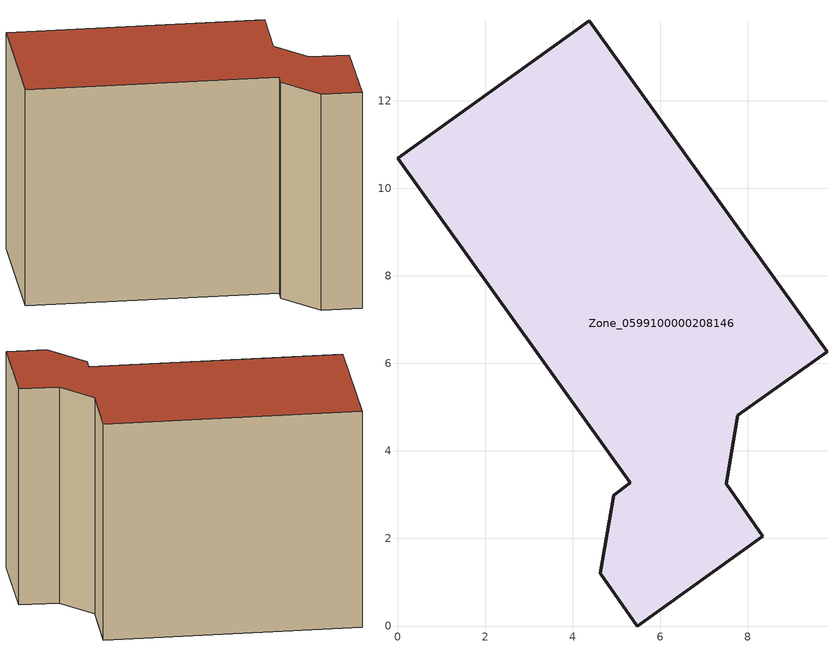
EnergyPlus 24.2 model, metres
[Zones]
Zone_0599100000208146
 floor ground (C_G): 7.77,4.82 7.51,3.25 8.34,2.05 5.48,0 4.63,1.2 4.94,2.99 5.32,3.27 0,10.69 4.38,13.82 9.81,6.27 z0
 wall outside (C_F): 7.51,3.25 7.77,4.82 9.81,6.27 4.38,13.82 0,10.69 5.32,3.27 4.94,2.99 4.63,1.2 5.48,0 8.34,2.05 7.51,3.25 z0:8.32
 roof outside (C_R): 7.77,4.82 9.81,6.27 4.38,13.82 0,10.69 5.32,3.27 4.94,2.99 4.63,1.2 5.48,0 8.34,2.05 7.51,3.25 z8.32
[BUILDING]
Pand.0599100000208146: North Axis=0; Terrain=City; Loads Convergence Tolerance Value=0.04; Temperature Convergence Tolerance Value=0.4; Solar Distribution=FullExterior; Maximum Number of Warmup Days=25; Minimum Number of Warmup Days=1
[Site:Location]
Rotterdam.The.Hague.AP_ZH_NLD Design_Conditions: Latitude=51.96; Longitude=4.45; Time Zone=1; Elevation=-4.5
[SITE:GROUNDTEMPERATURE:BUILDINGSURFACE]
18, 18, 18, 18, 18, 18, 18, 18, 18, 18, 18, 18
[MATERIAL] Thermal Absorptance=0.9; Solar Absorptance=0.7; Visible Absorptance=0.7
Name | Roughness | Thickness | Conductivity | Density | Specific Heat
G.TI.1975-1991 | MediumSmooth | 0.15 | 0.288461 | 540 | 1210
F.TI.1975-1991 | Rough | 0.3 | 0.230769 | 1920 | 840
R.TI.1975-1991 | MediumRough | 0.2 | 0.153846 | 1500 | 1000
[CONSTRUCTION]
C_G: G.TI.1975-1991
C_F: F.TI.1975-1991
C_R: R.TI.1975-1991
[ZONE]
Zone_0599100000208146: Type=1; Multiplier=1; Ceiling Height=Autocalculate; Volume=Autocalculate; Floor Area=autocalculate; Part of Total Floor Area=Yes
[ZONEINFILTRATION:DESIGNFLOWRATE]
Infil_Zone_0599100000208146: Zone or ZoneList or Space or SpaceList=Zone_0599100000208146; Schedule=AlwaysOn; Design Flow Rate Calculation Method=Flow/Area; Flow Rate per Floor Area=0.003; Constant Term Coefficient=1; Temperature Term Coefficient=0; Velocity Term Coefficient=0; Velocity Squared Term Coefficient=0
[HVACTEMPLATE:ZONE:IDEALLOADSAIRSYSTEM]
Zone_0599100000208146: Maximum Heating Supply Air Temperature=50; Minimum Cooling Supply Air Temperature=13; Maximum Heating Supply Air Humidity Ratio=0.0156; Minimum Cooling Supply Air Humidity Ratio=0.0077; Heating Limit=NoLimit; Cooling Limit=NoLimit; Dehumidification Control Type=ConstantSensibleHeatRatio; Cooling Sensible Heat Ratio=0.7; Dehumidification Setpoint=60; Humidification Control Type=None; Humidification Setpoint=30; Outdoor Air Method=None; Outdoor Air Flow Rate per Person=0.00944; Outdoor Air Flow Rate per Zone Floor Area=0; Outdoor Air Flow Rate per Zone=0; Demand Controlled Ventilation Type=None; Outdoor Air Economizer Type=NoEconomizer; Heat Recovery Type=None; Sensible Heat Recovery Effectiveness=0.7; Latent Heat Recovery Effectiveness=0.65
[ZONECONTROL:THERMOSTAT]
ThermostatControl_Zone_0599100000208146: Zone or ZoneList=Zone_0599100000208146; Control Type Schedule=DualSetpointControlType; Control 1=Thermostat_Zone_0599100000208146; Temperature Difference Between Cutout And Setpoint=0
[THERMOSTATSETPOINT:DUALSETPOINT]
Thermostat_Zone_0599100000208146: Heating Setpoint Temperature Schedule=HeatingSetpoint_Zone_0599100000208146; Cooling Setpoint Temperature Schedule=CoolingSetpoint_Zone_0599100000208146
[SCHEDULE:COMPACT]
HeatingSetpoint_Zone_0599100000208146: Through: 12/31, For: AllDays, Until: 24:00, 21
CoolingSetpoint_Zone_0599100000208146: Through: 12/31, For: AllDays, Until: 24:00, 24
DualSetpointControlType: Through: 12/31, For: AllDays, Until: 24:00, 4
AlwaysOn: Through: 12/31, For: AllDays, Until: 24:00, 1
